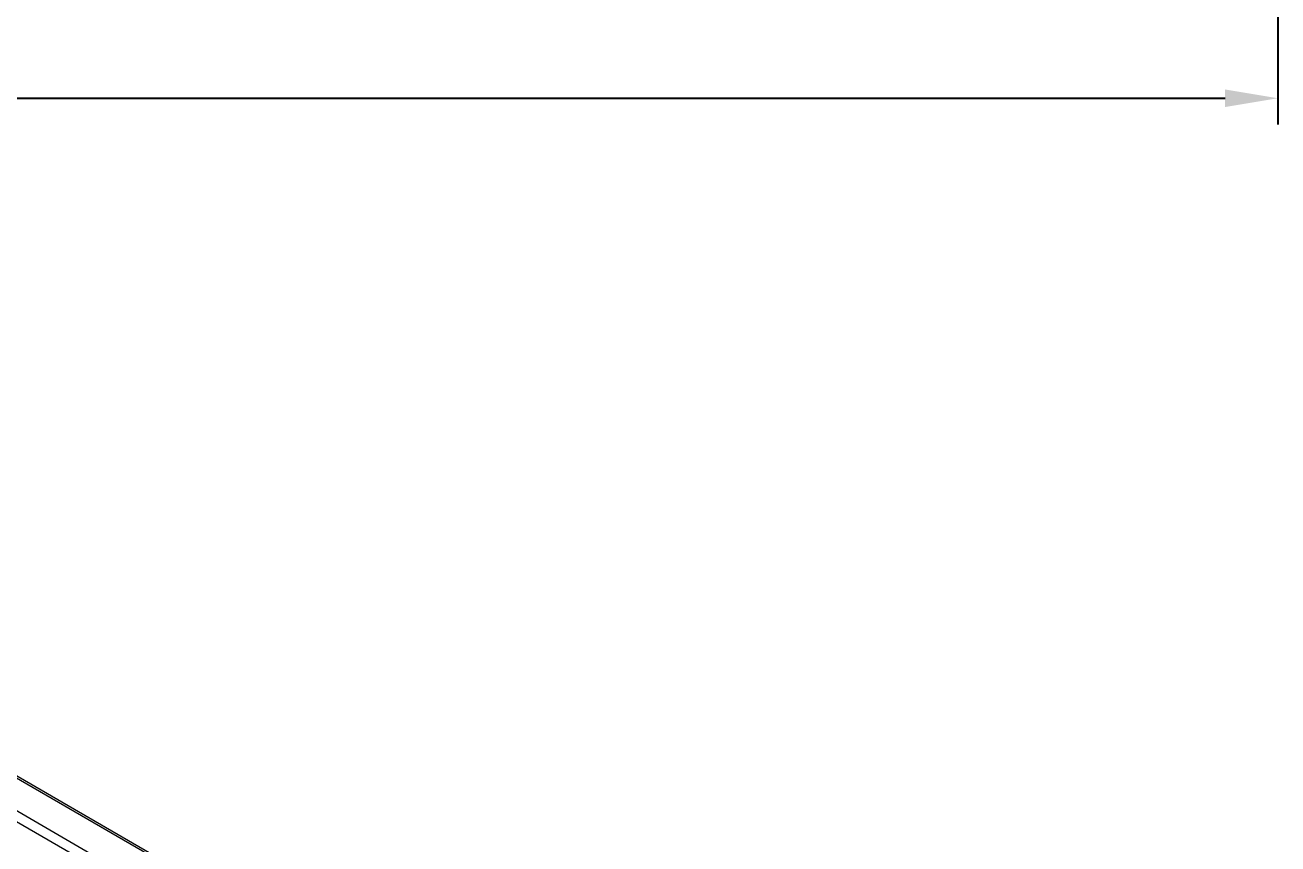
# Model space of a CAD drawing. Header units: inches. Extents: x -16 to 183, y -17 to 123.
# Drawn here: x 39.43 to 63.18, y 19.15 to 34.66 of the extents above; entities that cross this region are included whole.
import ezdxf

# ---------------------------------------------------------------- set-up
doc = ezdxf.new("R2010")
doc.units = ezdxf.units.IN
doc.layers.add('ZANO_R', color=7, linetype='Continuous', lineweight=0)
doc.layers.add('ZANO_W', color=1, linetype='Continuous', lineweight=0)
doc.styles.get("Standard").update_dxf_attribs({"font": 'arial.ttf'})
doc.dimstyles.new('amerykanie', dxfattribs={"dimtxt": 50, "dimasz": 50, "dimexe": 0.5, "dimexo": 0.5, "dimgap": 1, "dimtad": 1, "dimdec": 0, "dimzin": 0, "dimlunit": 5, "dimtxsty": 'Standard', "dimcen": 0.09, "dimclrd": 1, "dimclre": 1, "dimclrt": 1, "dimazin": 0, "dimtfac": 1, "dimtdec": 0, "dimtmove": 0, "dimatfit": 3, "dimfxl": 1, "dimtzin": 0, "dimarcsym": 1})

# ---------------------------------------------------------------- blocks, each defined once
blk = doc.blocks.new('*D363')
at = {"layer": 'ZANO_W', "color": 1, "lineweight": -2}
for p, q in [((-7.684, 35.8), (-7.684, 32.772)), ((63.182, 35.8), (63.182, 32.772)), ((-6.684, 33.272), (62.182, 33.272))]:
    blk.add_line(p, q, dxfattribs=at)
at = {"layer": 'ZANO_W', "color": 1}
for points in [[(-6.684, 33.438), (-6.684, 33.105), (-7.684, 33.272)], [(62.182, 33.105), (62.182, 33.438), (63.182, 33.272)]]:
    blk.add_solid(points, dxfattribs=at)
at = {"layer": 'ZANO_W', "color": 1, "insert": (27.749, 34.612), "char_height": 1.625, "attachment_point": 5}
blk.add_mtext('70 7/8', dxfattribs=at)

msp = doc.modelspace()

# ---------------------------------------------------------------- linework, layer by layer
at = {"layer": 'ZANO_R'}
for p, q in [((51.2052, 13.49836), (18.47489, 32.39521)), ((18.54401, 32.40358), (51.27265, 13.5077)), ((17.96336, 32.07492), (50.69368, 13.17806)), ((50.60619, 13.01762), (17.87588, 31.91448))]:
    msp.add_line(p, q, dxfattribs=at)

# ---------------------------------------------------------------- dimensions: what is measured, and where the dimension line sits
at = {"layer": 'ZANO_W'}
dim = msp.add_linear_dim(base=(63.18249, 33.27156), p1=(-7.68361, 36.2997), p2=(63.18249, 36.29952), dimstyle='amerykanie', override={"dimtxt": 1.625, "dimasz": 1, "dimgap": 0.5, "dimdec": 4, "dimaunit": 1, "dimadec": 1, "dimtdec": 4, "dimtmove": 1, "dimfrac": 2}, dxfattribs=at)
dim.commit()
dim.dimension.update_dxf_attribs({"geometry": '*D363', "text_midpoint": (27.74944, 34.61177)})

doc.saveas('drawing.dxf')
